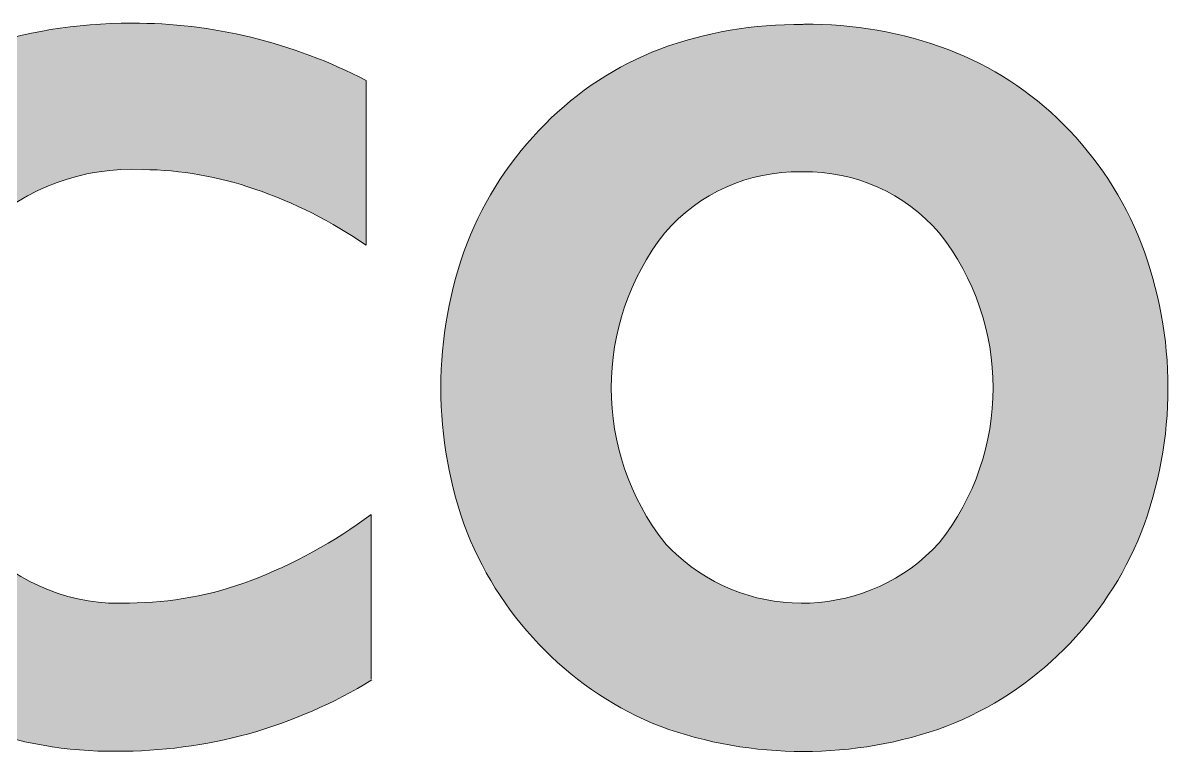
# Model space of a CAD drawing. Header units: inches. Extents: x 11 to 130, y 50 to 91.
# Drawn here: x 49.58 to 70.49, y 58.12 to 71.47 of the extents above; entities that cross this region are included whole.
import ezdxf

# ---------------------------------------------------------------- set-up
doc = ezdxf.new("R2010")
doc.units = ezdxf.units.IN
doc.header["$MEASUREMENT"] = 0
doc.layers.add('Layer 1', color=7, linetype='Continuous')

msp = doc.modelspace()

# ---------------------------------------------------------------- hatches: boundary and pattern name
at = {"layer": 'Layer 1', "true_color": 0x182640}
h = msp.add_hatch(color=179, dxfattribs=at)
h.dxf.hatch_style = 2
edge = h.paths.add_edge_path()
edge.add_spline(control_points=[(55.901, 59.57), (55.204, 59.146), (54.453, 58.819), (53.668, 58.596), (52.887, 58.382), (52.08, 58.275), (51.269, 58.279), (50.377, 58.269), (49.491, 58.424), (48.655, 58.734), (47.876, 59.03), (47.168, 59.487), (46.577, 60.075), (45.963, 60.685), (45.483, 61.417), (45.166, 62.223), (44.844, 63.066), (44.683, 63.963), (44.69, 64.865), (44.69, 66.846), (45.317, 68.44), (46.57, 69.649), (47.824, 70.858), (49.484, 71.466), (51.551, 71.473), (52.277, 71.475), (53.001, 71.389), (53.707, 71.219), (54.432, 71.041), (55.133, 70.779), (55.795, 70.436), (55.795, 70.436), (55.795, 67.448), (55.795, 67.448), (55.173, 67.879), (54.494, 68.222), (53.777, 68.467), (53.125, 68.694), (52.44, 68.813), (51.749, 68.82), (50.681, 68.875), (49.636, 68.493), (48.856, 67.762), (48.151, 67.056), (47.798, 66.093), (47.798, 64.872), (47.746, 63.827), (48.107, 62.803), (48.803, 62.022), (49.51, 61.298), (50.495, 60.912), (51.506, 60.964), (52.254, 60.967), (52.995, 61.104), (53.696, 61.366), (54.478, 61.665), (55.215, 62.07), (55.887, 62.569), (55.887, 62.569), (55.887, 59.591), (55.887, 59.591)], knot_values=[0, 0, 0, 0, 0.352778, 0.352778, 0.352778, 0.705556, 0.705556, 0.705556, 1.058333, 1.058333, 1.058333, 1.411111, 1.411111, 1.411111, 1.763889, 1.763889, 1.763889, 2.116667, 2.116667, 2.116667, 2.469444, 2.469444, 2.469444, 2.822222, 2.822222, 2.822222, 3.175, 3.175, 3.175, 3.527778, 3.527778, 3.527778, 3.880556, 3.880556, 3.880556, 4.233333, 4.233333, 4.233333, 4.586111, 4.586111, 4.586111, 4.938889, 4.938889, 4.938889, 5.291667, 5.291667, 5.291667, 5.644444, 5.644444, 5.644444, 5.997222, 5.997222, 5.997222, 6.35, 6.35, 6.35, 6.702778, 6.702778, 6.702778, 7.055556, 7.055556, 7.055556, 7.055556], degree=3, periodic=0)
edge.add_line((55.887, 59.591), (55.901, 59.57))
h = msp.add_hatch(color=179, dxfattribs=at)
h.dxf.hatch_style = 2
edge = h.paths.add_edge_path()
edge.add_spline(control_points=[(63.708, 71.448), (62.824, 71.46), (61.945, 71.309), (61.115, 71.004), (60.335, 70.701), (59.627, 70.239), (59.037, 69.645), (58.423, 69.031), (57.943, 68.296), (57.626, 67.486), (56.989, 65.796), (56.989, 63.931), (57.626, 62.241), (57.946, 61.44), (58.426, 60.714), (59.037, 60.106), (59.63, 59.509), (60.34, 59.04), (61.122, 58.73), (62.798, 58.121), (64.636, 58.121), (66.312, 58.73), (67.921, 59.365), (69.197, 60.635), (69.839, 62.241), (70.486, 63.929), (70.486, 65.798), (69.839, 67.486), (69.522, 68.295), (69.041, 69.03), (68.428, 69.645), (67.835, 70.235), (67.125, 70.694), (66.343, 70.993), (65.507, 71.308), (64.619, 71.463), (63.726, 71.452), (63.726, 71.452), (63.708, 71.448), (63.708, 71.448)], knot_values=[0, 0, 0, 0, 1, 1, 1, 2, 2, 2, 3, 3, 3, 4, 4, 4, 5, 5, 5, 6, 6, 6, 7, 7, 7, 8, 8, 8, 9, 9, 9, 10, 10, 10, 11, 11, 11, 12, 12, 12, 13, 13, 13, 13], degree=3, periodic=1)
edge = h.paths.add_edge_path()
edge.add_spline(control_points=[(63.708, 68.778), (64.655, 68.796), (65.56, 68.391), (66.178, 67.673), (67.481, 66.027), (67.481, 63.7), (66.178, 62.054), (64.919, 60.681), (62.785, 60.589), (61.413, 61.848), (61.341, 61.914), (61.272, 61.982), (61.207, 62.054), (59.912, 63.703), (59.912, 66.024), (61.207, 67.673), (61.824, 68.391), (62.73, 68.796), (63.676, 68.778), (63.676, 68.778), (63.708, 68.778), (63.708, 68.778)], knot_values=[0, 0, 0, 0, 1, 1, 1, 2, 2, 2, 3, 3, 3, 4, 4, 4, 5, 5, 5, 6, 6, 6, 7, 7, 7, 7], degree=3, periodic=1)

# ---------------------------------------------------------------- linework, layer by layer
at = {"layer": 'Layer 1', "lineweight": 0}
for points, knots in [([(55.901, 59.57), (55.204, 59.146), (54.453, 58.819), (53.668, 58.596), (52.887, 58.382), (52.08, 58.275), (51.269, 58.279), (50.377, 58.269), (49.491, 58.424), (48.655, 58.734), (47.876, 59.03), (47.168, 59.487), (46.577, 60.075), (45.963, 60.685), (45.483, 61.417), (45.166, 62.223), (44.844, 63.066), (44.683, 63.963), (44.69, 64.865), (44.69, 66.846), (45.317, 68.44), (46.57, 69.649), (47.824, 70.858), (49.484, 71.466), (51.551, 71.473), (52.277, 71.475), (53.001, 71.389), (53.707, 71.219), (54.432, 71.041), (55.133, 70.779), (55.795, 70.436), (55.795, 70.436), (55.795, 67.448), (55.795, 67.448), (55.173, 67.879), (54.494, 68.222), (53.777, 68.467), (53.125, 68.694), (52.44, 68.813), (51.749, 68.82), (50.681, 68.875), (49.636, 68.493), (48.856, 67.762), (48.151, 67.056), (47.798, 66.093), (47.798, 64.872), (47.746, 63.827), (48.107, 62.803), (48.803, 62.022), (49.51, 61.298), (50.495, 60.912), (51.506, 60.964), (52.254, 60.967), (52.995, 61.104), (53.696, 61.366), (54.478, 61.665), (55.215, 62.07), (55.887, 62.569), (55.887, 62.569), (55.887, 59.591), (55.887, 59.591)], [0, 0, 0, 0, 1, 1, 1, 2, 2, 2, 3, 3, 3, 4, 4, 4, 5, 5, 5, 6, 6, 6, 7, 7, 7, 8, 8, 8, 9, 9, 9, 10, 10, 10, 11, 11, 11, 12, 12, 12, 13, 13, 13, 14, 14, 14, 15, 15, 15, 16, 16, 16, 17, 17, 17, 18, 18, 18, 19, 19, 19, 20, 20, 20, 20]), ([(63.708, 71.448), (62.824, 71.46), (61.945, 71.309), (61.115, 71.004), (60.335, 70.701), (59.627, 70.239), (59.037, 69.645), (58.423, 69.031), (57.943, 68.296), (57.626, 67.486), (56.989, 65.796), (56.989, 63.931), (57.626, 62.241), (57.946, 61.44), (58.426, 60.714), (59.037, 60.106), (59.63, 59.509), (60.34, 59.04), (61.122, 58.73), (62.798, 58.121), (64.636, 58.121), (66.312, 58.73), (67.921, 59.365), (69.197, 60.635), (69.839, 62.241), (70.486, 63.929), (70.486, 65.798), (69.839, 67.486), (69.522, 68.295), (69.041, 69.03), (68.428, 69.645), (67.835, 70.235), (67.125, 70.694), (66.343, 70.993), (65.507, 71.308), (64.619, 71.463), (63.726, 71.452), (63.726, 71.452), (63.708, 71.448), (63.708, 71.448)], [0, 0, 0, 0, 1, 1, 1, 2, 2, 2, 3, 3, 3, 4, 4, 4, 5, 5, 5, 6, 6, 6, 7, 7, 7, 8, 8, 8, 9, 9, 9, 10, 10, 10, 11, 11, 11, 12, 12, 12, 13, 13, 13, 13]), ([(63.708, 68.778), (64.655, 68.796), (65.56, 68.391), (66.178, 67.673), (67.481, 66.027), (67.481, 63.7), (66.178, 62.054), (64.919, 60.681), (62.785, 60.589), (61.413, 61.848), (61.341, 61.914), (61.272, 61.982), (61.207, 62.054), (59.912, 63.703), (59.912, 66.024), (61.207, 67.673), (61.824, 68.391), (62.73, 68.796), (63.676, 68.778), (63.676, 68.778), (63.708, 68.778), (63.708, 68.778)], [0, 0, 0, 0, 1, 1, 1, 2, 2, 2, 3, 3, 3, 4, 4, 4, 5, 5, 5, 6, 6, 6, 7, 7, 7, 7])]:
    msp.add_open_spline(points, degree=3, knots=knots, dxfattribs=at)

doc.saveas('drawing.dxf')
